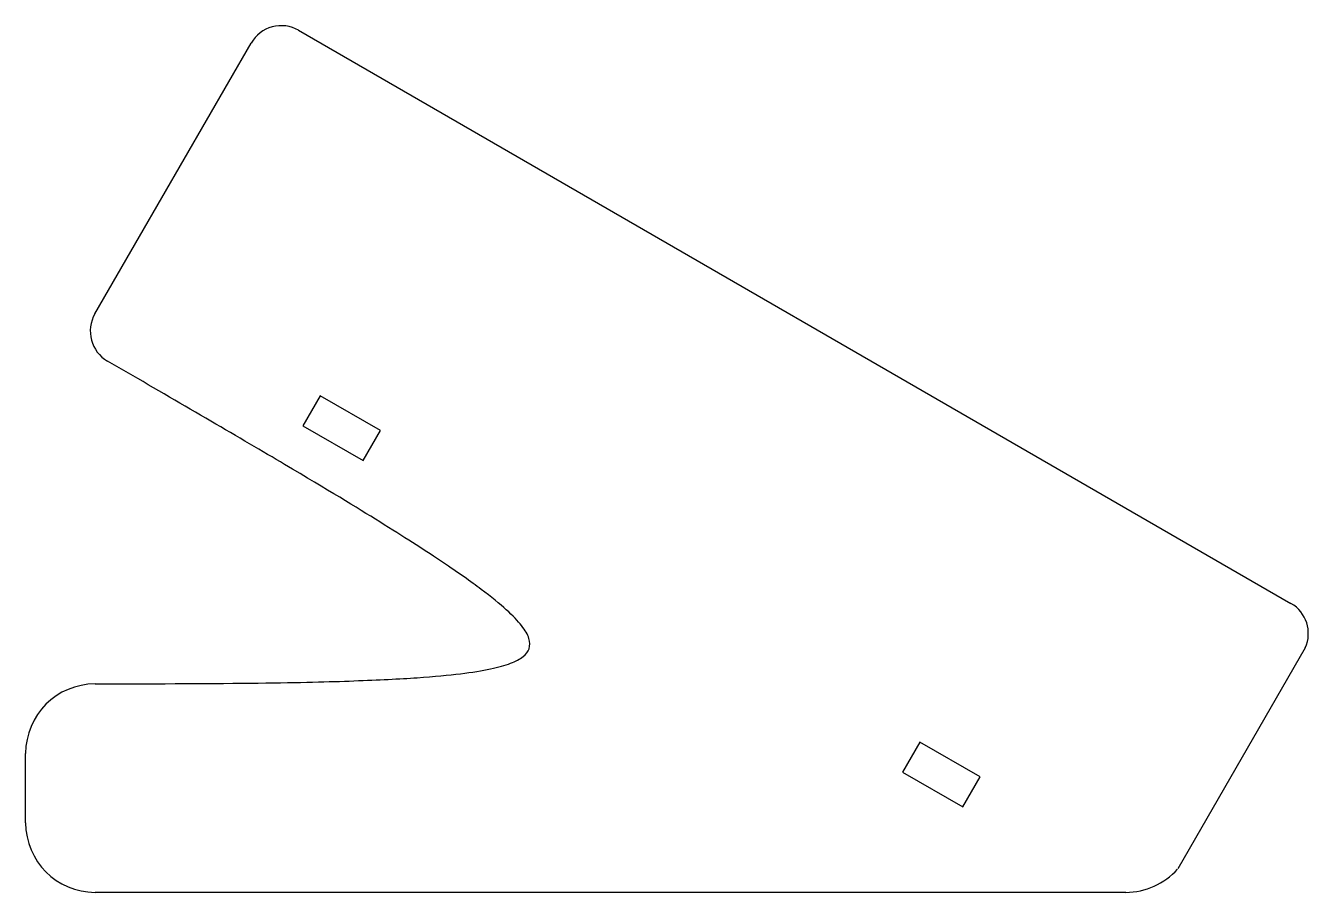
# Model space of a CAD drawing. Header units: centimetres. Extents: x -16.4 to 2, y 0 to 12.5.
import ezdxf

# ---------------------------------------------------------------- set-up
doc = ezdxf.new("R2010")
doc.units = ezdxf.units.CM
doc.layers.get('0').update_dxf_attribs({"linetype": 'CONTINUOUS'})

msp = doc.modelspace()

# ---------------------------------------------------------------- linework, layer by layer
for p, q in [((-12.493, 12.409), (1.799, 4.158)), ((-15.426, 8.329), (-13.176, 12.226)), ((-14.81, 7.396), (-15.243, 7.646)), ((2.005, 3.52), (0.167, 0.336)), ((-15.424, 3), (-15.324, 3)), ((-16.424, 1), (-16.424, 2)), ((-0.581, 0), (-15.424, 0))]:
    msp.add_line(p, q)
for points in [[(-12.181, 7.148), (-12.431, 6.715), (-11.565, 6.215), (-11.315, 6.648)], [(-2.928, 1.229), (-2.678, 1.662), (-3.544, 2.162), (-3.794, 1.729)]]:
    msp.add_lwpolyline(points, close=True)
for centre, radius, start, end in [((-12.743, 11.976), 0.5, 60, 150), ((-14.993, 8.079), 0.5, 150, 240), ((1.549, 3.725), 0.5, -24.1465, 60), ((-15.424, 2), 1, 90, 180), ((-15.424, 1), 1, 180, 270), ((-0.581, 1), 1, 270, 318.3781)]:
    msp.add_arc(centre, radius, start, end)
msp.add_rational_spline([(-15.324, 3), (-7.196, 3), (-14.81, 7.396)], [1, 3, 1], degree=2)

doc.saveas('drawing.dxf')
